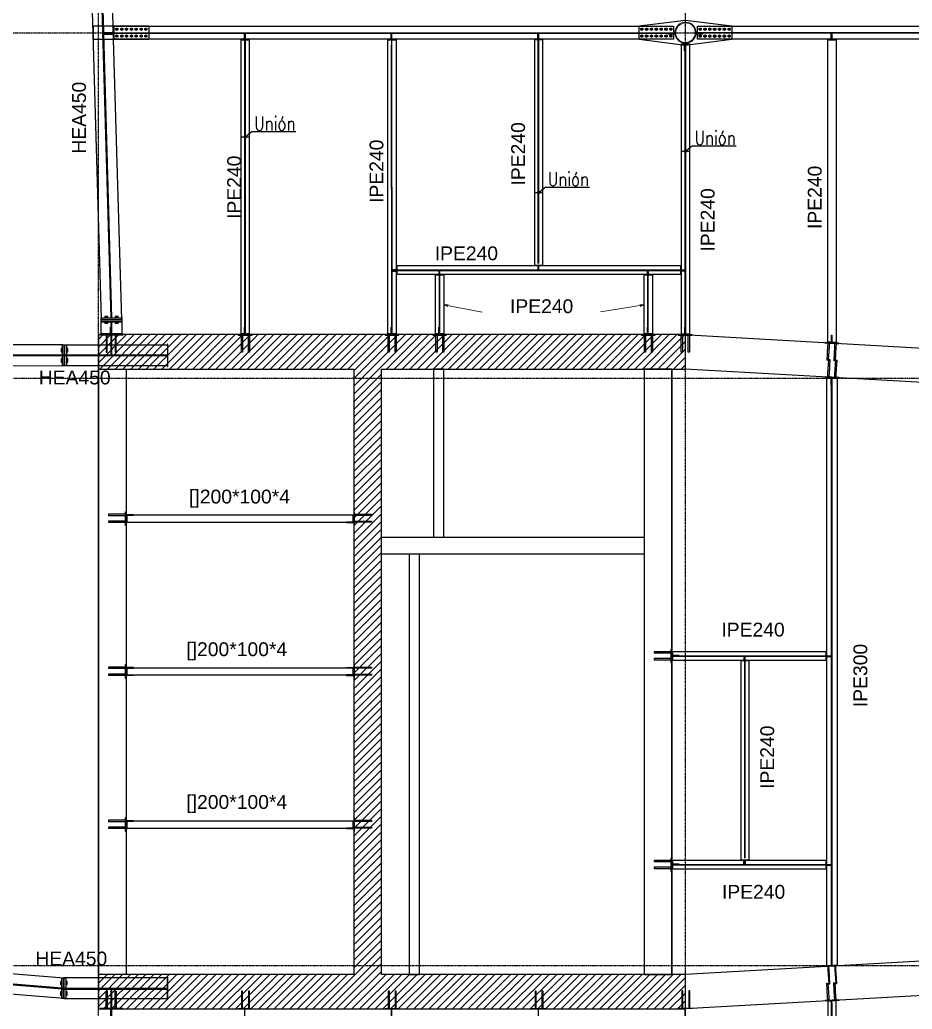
# Model space of a CAD drawing. Header units: millimetres. Extents: x -12345 to 95575, y -10691 to 31862.
# Drawn here: x 15862 to 28782, y 7867 to 22187 of the extents above; entities that cross this region are included whole.
import ezdxf
from ezdxf.enums import TextEntityAlignment as Align

# ---------------------------------------------------------------- set-up
doc = ezdxf.new("R2010")
doc.units = ezdxf.units.MM
doc.header["$LTSCALE"] = 0.9
doc.linetypes.add('DXK_LINE_DOT3', pattern=[5.9187, 2.979, -0.9799, 0.9799, -0.9799])
doc.layers.get('0').update_dxf_attribs({"color": 255})
for name, color, linetype, lineweight in [('E_TEXTO', 3, 'Continuous', 9), ('E_VIGAS-1', 254, 'Continuous', 25), ('E_VIGAS-2', 5, 'Continuous', 25), ('TUBO-REDONDO', 1, 'Continuous', 9)]:
    doc.layers.add(name, color=color, linetype=linetype, lineweight=lineweight)
for name, color, linetype in [('HCB-ACH_PANT', 253, 'Continuous'), ('HCB-EJES', 1, 'Continuous'), ('HCB-PLATINAS', 5, 'Continuous'), ('HCB_ALMA', 8, 'Continuous'), ('HCB_PANTALLAS', 6, 'Continuous'), ('HCB_PLATINA', 4, 'Continuous'), ('HCB_VIGAS', 4, 'Continuous'), ('UNIÒN', 6, 'Continuous')]:
    doc.layers.add(name, color=color, linetype=linetype)
doc.styles.add('CNI_COTAS', font='romans.shx', dxfattribs={"width": 0.8})
doc.styles.add('VERDANA', font='arial.ttf')
doc.dimstyles.new('UNIÒN', dxfattribs={"dimscale": 0, "dimtxt": 200, "dimasz": 60, "dimexe": 4, "dimexo": 4, "dimgap": 15, "dimtad": 1, "dimdec": 0, "dimzin": 4, "dimdsep": 46, "dimtxsty": 'CNI_COTAS', "dimcen": -0.09, "dimclrd": 6, "dimclrt": 3, "dimadec": 0, "dimazin": 0, "dimtfac": 1, "dimtdec": 0, "dimtmove": 2, "dimatfit": 0, "dimfxl": 0.05, "dimtolj": 1, "dimtzin": 0, "dimarcsym": 0})

msp = doc.modelspace()

# ---------------------------------------------------------------- hatches: boundary and pattern name
at = {"layer": 'HCB-ACH_PANT'}
h = msp.add_hatch(dxfattribs=at)
h.set_pattern_fill('ANSI31', color=256, scale=25)
h.set_pattern_definition([(45, (-12679.4, -55448.78), (-56.1266, 56.1266), [])])
h.paths.add_polyline_path([(17000.2, 8370.1), (17000.2, 7870.1), (25500.2, 7870.1), (25500.2, 8370.1), (21100.2, 8370.1), (21100.2, 17130.1), (25500.2, 17130.1), (25500.2, 17630.1), (17000.2, 17630.1), (17000.2, 17130.1), (20700.2, 17130.1), (20700.2, 8370.1)])

# ---------------------------------------------------------------- linework, layer by layer
at = {"color": 1, "linetype": 'Continuous'}
for centre, radius, start, end in [((17268.1, 22049.9), 11.5, 18, 198), ((17268.1, 22049.9), 11.5, 198, 18), ((17268.1, 22049.9), 10, 90, 270), ((17268.1, 22049.9), 10, 270, 90), ((17338.1, 22049.9), 11.5, 18, 198), ((17338.1, 22049.9), 11.5, 198, 18), ((17338.1, 22049.9), 10, 90, 270), ((17338.1, 22049.9), 10, 270, 90), ((17408.1, 22049.9), 11.5, 18, 198), ((17408.1, 22049.9), 11.5, 198, 18), ((17408.1, 22049.9), 10, 90, 270), ((17408.1, 22049.9), 10, 270, 90), ((17478.1, 22049.9), 11.5, 18, 198), ((17478.1, 22049.9), 11.5, 198, 18), ((17478.1, 22049.9), 10, 90, 270), ((17478.1, 22049.9), 10, 270, 90), ((17548.1, 22049.9), 11.5, 18, 198), ((17548.1, 22049.9), 11.5, 198, 18), ((17548.1, 22049.9), 10, 90, 270), ((17548.1, 22049.9), 10, 270, 90), ((17618.1, 22049.9), 11.5, 18, 198), ((17618.1, 22049.9), 11.5, 198, 18), ((17618.1, 22049.9), 10, 90, 270), ((17618.1, 22049.9), 10, 270, 90), ((17688.1, 22049.9), 11.5, 18, 198), ((17688.1, 22049.9), 11.5, 198, 18), ((17688.1, 22049.9), 10, 90, 270), ((17688.1, 22049.9), 10, 270, 90), ((24867.5, 22049.9), 11.5, 18.0268, 198.0268), ((24867.5, 22049.9), 11.5, 198.0268, 18.0268), ((24867.5, 22049.9), 10, 90.0268, 270.0268), ((24867.5, 22049.9), 10, 270.0268, 90.0268), ((24937.5, 22049.9), 11.5, 18.0268, 198.0268), ((24937.5, 22049.9), 11.5, 198.0268, 18.0268), ((24937.5, 22049.9), 10, 90.0268, 270.0268), ((24937.5, 22049.9), 10, 270.0268, 90.0268), ((25007.5, 22050), 11.5, 18.0268, 198.0268), ((25007.5, 22050), 11.5, 198.0268, 18.0268), ((25007.5, 22050), 10, 90.0268, 270.0268), ((25007.5, 22050), 10, 270.0268, 90.0268), ((25077.5, 22050), 11.5, 18.0268, 198.0268), ((25077.5, 22050), 11.5, 198.0268, 18.0268), ((25077.5, 22050), 10, 90.0268, 270.0268), ((25077.5, 22050), 10, 270.0268, 90.0268), ((25147.5, 22050), 11.5, 18.0268, 198.0268), ((25147.5, 22050), 11.5, 198.0268, 18.0268), ((25147.5, 22050), 10, 90.0268, 270.0268), ((25147.5, 22050), 10, 270.0268, 90.0268), ((25217.5, 22050.1), 11.5, 18.0268, 198.0268), ((25217.5, 22050.1), 11.5, 198.0268, 18.0268), ((25217.5, 22050.1), 10, 90.0268, 270.0268), ((25217.5, 22050.1), 10, 270.0268, 90.0268), ((25287.5, 22050.1), 11.5, 18.0268, 198.0268), ((25287.5, 22050.1), 11.5, 198.0268, 18.0268), ((25287.5, 22050.1), 10, 90.0268, 270.0268), ((25287.5, 22050.1), 10, 270.0268, 90.0268), ((25712.5, 22049.6), 11.5, 18.0268, 198.0268), ((25712.5, 22049.6), 11.5, 198.0268, 18.0268), ((25712.5, 22049.6), 10, 90.0268, 270.0268), ((25712.5, 22049.6), 10, 270.0268, 90.0268), ((25782.5, 22049.7), 11.5, 18.0268, 198.0268), ((25782.5, 22049.7), 11.5, 198.0268, 18.0268), ((25782.5, 22049.7), 10, 90.0268, 270.0268), ((25782.5, 22049.7), 10, 270.0268, 90.0268), ((25852.5, 22049.7), 11.5, 18.0268, 198.0268), ((25852.5, 22049.7), 11.5, 198.0268, 18.0268), ((25852.5, 22049.7), 10, 90.0268, 270.0268), ((25852.5, 22049.7), 10, 270.0268, 90.0268), ((25922.5, 22049.7), 11.5, 18.0268, 198.0268), ((25922.5, 22049.7), 11.5, 198.0268, 18.0268), ((25922.5, 22049.7), 10, 90.0268, 270.0268), ((25922.5, 22049.7), 10, 270.0268, 90.0268), ((25992.5, 22049.8), 11.5, 18.0268, 198.0268), ((25992.5, 22049.8), 11.5, 198.0268, 18.0268), ((25992.5, 22049.8), 10, 90.0268, 270.0268), ((25992.5, 22049.8), 10, 270.0268, 90.0268), ((26062.5, 22049.8), 11.5, 18.0268, 198.0268), ((26062.5, 22049.8), 11.5, 198.0268, 18.0268), ((26062.5, 22049.8), 10, 90.0268, 270.0268), ((26062.5, 22049.8), 10, 270.0268, 90.0268), ((26132.5, 22049.8), 11.5, 18.0268, 198.0268), ((26132.5, 22049.8), 11.5, 198.0268, 18.0268), ((26132.5, 22049.8), 10, 90.0268, 270.0268), ((26132.5, 22049.8), 10, 270.0268, 90.0268), ((17268.1, 21949.9), 11.5, 18, 198), ((17268.1, 21949.9), 11.5, 198, 18), ((17268.1, 21949.9), 10, 90, 270), ((17268.1, 21949.9), 10, 270, 90), ((17338.1, 21949.9), 11.5, 18, 198), ((17338.1, 21949.9), 11.5, 198, 18), ((17338.1, 21949.9), 10, 90, 270), ((17338.1, 21949.9), 10, 270, 90), ((17408.1, 21949.9), 11.5, 18, 198), ((17408.1, 21949.9), 11.5, 198, 18), ((17408.1, 21949.9), 10, 90, 270), ((17408.1, 21949.9), 10, 270, 90), ((17478.1, 21949.9), 11.5, 18, 198), ((17478.1, 21949.9), 11.5, 198, 18), ((17478.1, 21949.9), 10, 90, 270), ((17478.1, 21949.9), 10, 270, 90), ((17548.1, 21949.9), 11.5, 18, 198), ((17548.1, 21949.9), 11.5, 198, 18), ((17548.1, 21949.9), 10, 90, 270), ((17548.1, 21949.9), 10, 270, 90), ((17618.1, 21949.9), 11.5, 18, 198), ((17618.1, 21949.9), 11.5, 198, 18), ((17618.1, 21949.9), 10, 90, 270), ((17618.1, 21949.9), 10, 270, 90), ((17688.1, 21949.9), 11.5, 18, 198), ((17688.1, 21949.9), 11.5, 198, 18), ((17688.1, 21949.9), 10, 90, 270), ((17688.1, 21949.9), 10, 270, 90), ((24867.5, 21949.9), 11.5, 18.0268, 198.0268), ((24867.5, 21949.9), 11.5, 198.0268, 18.0268), ((24867.5, 21949.9), 10, 90.0268, 270.0268), ((24867.5, 21949.9), 10, 270.0268, 90.0268), ((24937.5, 21949.9), 11.5, 18.0268, 198.0268), ((24937.5, 21949.9), 11.5, 198.0268, 18.0268), ((24937.5, 21949.9), 10, 90.0268, 270.0268), ((24937.5, 21949.9), 10, 270.0268, 90.0268), ((25007.5, 21950), 11.5, 18.0268, 198.0268), ((25007.5, 21950), 11.5, 198.0268, 18.0268), ((25007.5, 21950), 10, 90.0268, 270.0268), ((25007.5, 21950), 10, 270.0268, 90.0268), ((25077.5, 21950), 11.5, 18.0268, 198.0268), ((25077.5, 21950), 11.5, 198.0268, 18.0268), ((25077.5, 21950), 10, 90.0268, 270.0268), ((25077.5, 21950), 10, 270.0268, 90.0268), ((25147.5, 21950), 11.5, 18.0268, 198.0268), ((25147.5, 21950), 11.5, 198.0268, 18.0268), ((25147.5, 21950), 10, 90.0268, 270.0268), ((25147.5, 21950), 10, 270.0268, 90.0268), ((25217.5, 21950.1), 11.5, 18.0268, 198.0268), ((25217.5, 21950.1), 11.5, 198.0268, 18.0268), ((25217.5, 21950.1), 10, 90.0268, 270.0268), ((25217.5, 21950.1), 10, 270.0268, 90.0268), ((25287.5, 21950.1), 11.5, 18.0268, 198.0268), ((25287.5, 21950.1), 11.5, 198.0268, 18.0268), ((25287.5, 21950.1), 10, 90.0268, 270.0268), ((25287.5, 21950.1), 10, 270.0268, 90.0268), ((25712.5, 21949.6), 11.5, 18.0268, 198.0268), ((25712.5, 21949.6), 11.5, 198.0268, 18.0268), ((25712.5, 21949.6), 10, 90.0268, 270.0268), ((25712.5, 21949.6), 10, 270.0268, 90.0268), ((25782.5, 21949.7), 11.5, 18.0268, 198.0268), ((25782.5, 21949.7), 11.5, 198.0268, 18.0268), ((25782.5, 21949.7), 10, 90.0268, 270.0268), ((25782.5, 21949.7), 10, 270.0268, 90.0268), ((25852.5, 21949.7), 11.5, 18.0268, 198.0268), ((25852.5, 21949.7), 11.5, 198.0268, 18.0268), ((25852.5, 21949.7), 10, 90.0268, 270.0268), ((25852.5, 21949.7), 10, 270.0268, 90.0268), ((25922.5, 21949.7), 11.5, 18.0268, 198.0268), ((25922.5, 21949.7), 11.5, 198.0268, 18.0268), ((25922.5, 21949.7), 10, 90.0268, 270.0268), ((25922.5, 21949.7), 10, 270.0268, 90.0268), ((25992.5, 21949.8), 11.5, 18.0268, 198.0268), ((25992.5, 21949.8), 11.5, 198.0268, 18.0268), ((25992.5, 21949.8), 10, 90.0268, 270.0268), ((25992.5, 21949.8), 10, 270.0268, 90.0268), ((26062.5, 21949.8), 11.5, 18.0268, 198.0268), ((26062.5, 21949.8), 11.5, 198.0268, 18.0268), ((26062.5, 21949.8), 10, 90.0268, 270.0268), ((26062.5, 21949.8), 10, 270.0268, 90.0268), ((26132.5, 21949.8), 11.5, 18.0268, 198.0268), ((26132.5, 21949.8), 11.5, 198.0268, 18.0268), ((26132.5, 21949.8), 10, 90.0268, 270.0268), ((26132.5, 21949.8), 10, 270.0268, 90.0268)]:
    msp.add_arc(centre, radius, start, end, dxfattribs=at)
at = {"layer": 'E_TEXTO', "color": 4}
for p, q in [((22000.2, 18061.7), (22063.2, 18064.5)), ((22000.2, 18061.7), (22059.1, 18039.1)), ((22554.1, 17955), (22000.2, 18061.7)), ((24268.4, 17959.8), (24900.2, 18061.7)), ((24900.2, 18061.7), (24837.1, 18064.5)), ((24900.2, 18061.7), (24841.2, 18039.1))]:
    msp.add_line(p, q, dxfattribs=at)
at = {"layer": 'E_VIGAS-1', "color": 30, "true_color": 0xf26722}
for p, q in [((17000.2, 17130.1), (17000.2, 7870.1)), ((24900.2, 17130.1), (24900.2, 8370.2)), ((25300.2, 17130.1), (25300.2, 8370.2)), ((17000, 8500), (17000, 17000))]:
    msp.add_line(p, q, dxfattribs=at)
msp.add_lwpolyline([(17400, 10485.1), (17400, 8370.1), (17000, 8370.1), (17000, 17130.1), (17400, 17130.1), (17400, 10485.1)], dxfattribs=at)
for points in [[(21850.2, 17130.1), (21850.2, 14700.1), (22000.2, 14700.1), (22000.2, 17130.1)], [(25300.2, 8370.1), (25300.1, 17130.1), (24900.1, 17130.1), (24900.2, 8370.1)], [(21100.2, 14700.1), (24900.2, 14700.2), (24900.2, 14450.2), (21100.2, 14450.1)], [(21650.2, 8370.1), (21650.1, 14450.1), (21500.1, 14450.1), (21500.2, 8370.1)]]:
    msp.add_lwpolyline(points, close=True, dxfattribs=at)
at = {"layer": 'E_VIGAS-2', "color": 30, "true_color": 0xf26722}
for p, q in [((25469.2, 17632.3), (38806.6, 16875.2)), ((38700.2, 16380.4), (25492.9, 17130.1)), ((38789.3, 8625.2), (25500.2, 7872.1)), ((17400, 8370.1), (17000.2, 8370.1))]:
    msp.add_line(p, q, dxfattribs=at)
msp.add_lwpolyline([(25500.2, 7872.1), (25500.2, 8372.1), (38700.2, 9120.9)], dxfattribs=at)
at = {"layer": 'HCB-EJES', "linetype": 'DXK_LINE_DOT3'}
for p, q in [((17000, -3906.8), (17000, 29407)), ((25500, -3906.8), (25500, 29407)), ((-6888.4, 22000), (90118.8, 22000)), ((-10844.5, 17000), (94075, 17000)), ((-10844.5, 8500), (94075, 8500))]:
    msp.add_line(p, q, dxfattribs=at)
at = {"layer": 'HCB-PLATINAS', "color": 4}
for points in [[(17354.3, 17624.2), (17023.8, 17624.2), (17023.5, 17630.2), (17354, 17630.2)], [(17354.3, 7876), (17023.8, 7876), (17023.5, 7870), (17354, 7870)]]:
    msp.add_lwpolyline(points, close=True, dxfattribs=at)
at = {"layer": 'HCB-PLATINAS', "color": 5}
for points in [[(17124.7, 17622.7), (17121, 17624.2), (17117.4, 17622.7), (17115.4, 17621.9), (17113, 17616.2), (17113, 17578.7), (17112.9, 17374.2), (17128.9, 17374.2), (17129, 17578.7), (17129, 17616.2), (17126.7, 17621.9)], [(17254.7, 17622.7), (17251, 17624.2), (17247.4, 17622.7), (17245.4, 17621.9), (17243, 17616.2), (17243, 17578.7), (17242.9, 17374.2), (17258.9, 17374.2), (17259, 17578.7), (17259, 17616.2), (17256.7, 17621.8)], [(17124.7, 7877.5), (17121, 7876), (17117.4, 7877.5), (17115.4, 7878.4), (17113, 7884), (17113, 7921.5), (17112.9, 8126), (17128.9, 8126), (17129, 7921.5), (17129, 7884), (17126.7, 7878.4)], [(17254.7, 7877.6), (17251, 7876.1), (17247.4, 7877.6), (17245.4, 7878.4), (17243, 7884.1), (17243, 7921.6), (17242.9, 8126.1), (17258.9, 8126.1), (17259, 7921.6), (17259, 7884.1), (17256.7, 7878.4)]]:
    msp.add_lwpolyline(points, close=True, dxfattribs=at)
at = {"layer": 'HCB_ALMA'}
for p, q in [((16994.3, 24325.2), (17179.3, 17872.8)), ((17005.7, 24325.5), (17190.8, 17873.1)), ((17228, 22000), (25331.3, 21999.9)), ((17228, 21990.6), (25331.3, 21990.6)), ((25661.5, 22004.7), (33831.3, 22004.6)), ((25661.5, 21995.3), (33831.3, 21995.3)), ((19121.3, 17640.1), (19122, 21894.9)), ((19127.5, 17640.1), (19128.1, 21894.9)), ((21246.8, 17640.1), (21243.3, 21820.3)), ((21253, 17640.1), (21249.5, 21890.3)), ((23368.3, 21900.3), (23368.3, 21900.6)), ((23368.3, 18658), (23368.3, 21894.9)), ((23374.5, 18658), (23374.5, 21890.3)), ((25496.9, 17638.6), (25496.9, 21837.4)), ((25503.1, 17638.6), (25503.1, 21837.4)), ((21316.4, 18566.3), (25430, 18566.3)), ((21316.4, 18560.1), (25430, 18560.1)), ((21937.1, 17642.9), (21937.1, 18493.2)), ((21943.3, 17642.9), (21943.3, 18493.2)), ((24953.5, 17642.9), (24953.5, 18493.2)), ((24959.7, 17642.9), (24959.7, 18493.2)), ((17183, 17336.9), (17183, 17815.9)), ((17194.5, 17336.9), (17194.5, 17815.9)), ((8661.4, 17336.9), (18000.2, 17336.9)), ((8661.4, 17325.4), (18000.2, 17325.4)), ((27615.4, 8519.2), (27615.4, 17000)), ((27622.5, 8519.2), (27622.5, 17000)), ((25309.4, 12981.5), (27531.2, 12981.5)), ((25309.4, 12975.3), (27531.2, 12975.3)), ((26357.1, 10053.3), (26357.1, 12908.4)), ((26363.3, 10053.3), (26363.3, 12908.4)), ((25309.4, 9961.6), (27531.2, 9961.6)), ((25309.4, 9955.4), (27531.2, 9955.4)), ((16471.7, 8157.7), (8657.2, 8803.6)), ((16471.7, 8169.3), (8658.2, 8815)), ((16471.7, 8169.3), (18000.2, 8169.3)), ((16471.7, 8157.7), (18000.2, 8157.7)), ((17183, 7683.9), (17183, 8157.7)), ((17194.5, 7683.9), (17194.5, 8157.7)), ((27618.9, 1708.4), (27615.4, 7958.3)), ((27626, 1708.4), (27622.5, 7958.3))]:
    msp.add_line(p, q, dxfattribs=at)
at = {"layer": 'HCB_PANTALLAS'}
msp.add_lwpolyline([(17000.1, 8370.2), (17000.1, 7870.2), (25500.1, 7870.2), (25500.1, 8370.2), (21100.1, 8370.2), (21100.1, 17130.2), (25500.1, 17130.2), (25500.1, 17630.2), (17000.1, 17630.2), (17000.1, 17130.2), (20700.1, 17130.2), (20700.1, 8370.2)], close=True, dxfattribs=at)
at = {"layer": 'HCB_PLATINA', "color": 8}
for p, q in [((19121.9, 21894.9), (19128.1, 21894.9)), ((17183, 17815.9), (17194.5, 17815.9)), ((27547.5, 8498.3), (27697.5, 8506.8))]:
    msp.add_line(p, q, dxfattribs=at)
at = {"layer": 'HCB_VIGAS'}
for p, q in [((17728.2, 22094.9), (17228, 22094.9)), ((25653.6, 21985.3), (25652.4, 21985.3)), ((17728, 21904.9), (17228, 21904.9)), ((27631.6, 21904.9), (27625.6, 21904.9)), ((27631.6, 21894.9), (27625.6, 21894.9)), ((17037.5, 17872.9), (17332.7, 17872.9)), ((17038.4, 17844.4), (17038.4, 17872.9)), ((17046.6, 17815.9), (17331.6, 17815.9)), ((17115.1, 17872.9), (17115.1, 17892.7)), ((17115.1, 17796.1), (17115.1, 17815.9)), ((17265.1, 17872.9), (17265.1, 17892.7)), ((17265.1, 17796.1), (17265.1, 17815.9)), ((17338.2, 17853.9), (17338.1, 17853.9)), ((16481.2, 17480.1), (16500.2, 17480.1)), ((16481.2, 17473.5), (16481.2, 17188.5)), ((16500.2, 17480.1), (16519.2, 17480.1)), ((16538.2, 17472.7), (16538.2, 17187.4)), ((16461.4, 17405.1), (16481.2, 17405.1)), ((16538.2, 17405.1), (16558, 17405.1)), ((16461.4, 17255.1), (16481.2, 17255.1)), ((16538.2, 17255.1), (16558, 17255.1)), ((16500.2, 17180.1), (16481.2, 17180.1)), ((16519.2, 17180.1), (16500.2, 17180.1)), ((17481, 17130.1), (17500, 17130.1)), ((25493.2, 17130.1), (25486.1, 17130.5)), ((26363.3, 12918.4), (26369.3, 12918.4)), ((27547.5, 12969.3), (27547.5, 12975.3)), ((26351.1, 10018.5), (26357.1, 10018.5)), ((27547.5, 9949.4), (27547.5, 9955.4)), ((16471.7, 8313.2), (16471.7, 8028.2)), ((16528.7, 8312.4), (16528.7, 8027.1)), ((17000.2, 8370.1), (17000.2, 7870.1)), ((16451.9, 8244.7), (16471.7, 8244.7)), ((16528.7, 8244.7), (16548.5, 8244.7)), ((16451.9, 8094.7), (16471.7, 8094.7)), ((16528.7, 8094.7), (16548.5, 8094.7)), ((17000.2, 7870.1), (17400.2, 7870.1))]:
    msp.add_line(p, q, dxfattribs=at)
for points in [[(17338.7, 17834.9), (17338.7, 17815.9), (17338.7, 17815.9), (17338.7, 17640.2), (17038.7, 17640.2), (17038.7, 17815.9), (17038.7, 17844.4), (17338.7, 17844.4), (17221, 21899.9), (17215.2, 22099.9), (17166.7, 23772.5), (17159.5, 24020.6), (17150.7, 24325.3), (17150.6, 24325.3), (16850.6, 24325.3), (17150.6, 24325.3), (17150.6, 24344.3), (16850.6, 24344.3), (16850.6, 24325.3), (16850.6, 24325.3), (16860.2, 23991.9), (16865.8, 23801.6), (17038, 17853.9), (17038.1, 17853.9)], [(25653.6, 21985.3), (25752.4, 21985), (25752.5, 21995), (25654.5, 21995.3), (25652.5, 21995.3), (25652.4, 21985.3)], [(17038.7, 17815.9), (17038.7, 17834.9), (17038.1, 17853.9)], [(17338.7, 17844.4), (17338.7, 17815.9), (17038.7, 17815.9)], [(17040.1, 17872.9), (17338.7, 17872.9), (17338.7, 17844.4), (17040.1, 17844.4)], [(17137.6, 17872.9), (17137.6, 17892.7), (17092.6, 17892.7), (17092.6, 17872.9)], [(17092.6, 17815.9), (17092.6, 17796.1), (17137.6, 17796.1), (17137.6, 17815.9)], [(17287.6, 17872.9), (17287.6, 17892.7), (17242.6, 17892.7), (17242.6, 17872.9)], [(17242.6, 17815.9), (17242.6, 17796.1), (17287.6, 17796.1), (17287.6, 17815.9)], [(16481.2, 17480.1), (8987.8, 17481.1), (8672.5, 17481.1), (8672.5, 17181.1), (8988.6, 17181.1), (16481.2, 17180.1)], [(16519.2, 17480.1), (18000.2, 17480.1), (18000.2, 17180.1), (18000.2, 17180.1), (16519.2, 17180.1)], [(16481.2, 17427.6), (16461.4, 17427.6), (16461.4, 17382.6), (16481.2, 17382.6)], [(16538.2, 17382.6), (16558, 17382.6), (16558, 17427.6), (16538.2, 17427.6)], [(16481.2, 17277.6), (16461.4, 17277.6), (16461.4, 17232.6), (16481.2, 17232.6)], [(16538.2, 17232.6), (16558, 17232.6), (16558, 17277.6), (16538.2, 17277.6)], [(27547.5, 8498.3), (27547.5, 17003.5), (27697.5, 16995), (27697.5, 8506.8)], [(16501.6, 8019.6), (18000.2, 8019.6), (18000.2, 8320.6), (16500.2, 8320.7), (16500.2, 8019.7), (16500.2, 8319.7), (16528.7, 8319.7), (16528.7, 8019.7), (16500.2, 8019.7), (8967, 8633.9), (8649.1, 8659.8), (8673.4, 8958.8), (8985.2, 8933.4), (16500.2, 8320.7)], [(17357.7, 8370.1), (17357.7, 8370.2), (17338.7, 8370.2), (17338.7, 8370.1)], [(16471.7, 8267.2), (16451.9, 8267.2), (16451.9, 8222.2), (16471.7, 8222.2)], [(16528.7, 8222.2), (16548.5, 8222.2), (16548.5, 8267.2), (16528.7, 8267.2)], [(16471.7, 8117.2), (16451.9, 8117.2), (16451.9, 8072.2), (16471.7, 8072.2)], [(16528.7, 8072.2), (16548.5, 8072.2), (16548.5, 8117.2), (16528.7, 8117.2)], [(27562.5, 7979), (27562.5, 1708.4), (27682.5, 1708.4), (27682.5, 7985.8), (27562.5, 7979)]]:
    msp.add_lwpolyline(points, dxfattribs=at)
at = {"layer": 'HCB_VIGAS', "color": 8}
for points in [[(16928, 21899.9), (16928.2, 22099.9), (17728.2, 22099.9), (17728, 21899.9)], [(16928, 21899.9), (16928.2, 22099.9), (17728.2, 22099.9), (17728, 21899.9)], [(24827.5, 22099.9), (25500, 22182), (26172.5, 22099.9), (26172.5, 21899.9), (25495.2, 21816.6), (24827.5, 21899.9)], [(24827.5, 22099.9), (25500, 22182), (26172.5, 22099.9), (26172.5, 21899.9), (25495.2, 21816.6), (24827.5, 21899.9)]]:
    msp.add_lwpolyline(points, close=True, dxfattribs=at)
at = {"layer": 'HCB_VIGAS'}
for points in [[(25327.5, 21904.9), (24827.5, 21904.9), (17228, 21904.9), (17228, 22094.9), (24827.5, 22094.9), (25327.5, 22094.9)], [(17268.1, 22067.2), (17283.1, 22058.6), (17283.1, 22041.2), (17268.1, 22032.6), (17253.1, 22041.2), (17253.1, 22058.6)], [(17338.1, 22067.2), (17353.1, 22058.6), (17353.1, 22041.2), (17338.1, 22032.6), (17323.1, 22041.2), (17323.1, 22058.6)], [(17408.1, 22067.2), (17423.1, 22058.6), (17423.1, 22041.2), (17408.1, 22032.6), (17393.1, 22041.2), (17393.1, 22058.6)], [(17478.1, 22067.2), (17493.1, 22058.6), (17493.1, 22041.2), (17478.1, 22032.6), (17463.1, 22041.2), (17463.1, 22058.6)], [(17548.1, 22067.2), (17563.1, 22058.6), (17563.1, 22041.2), (17548.1, 22032.6), (17533.1, 22041.2), (17533.1, 22058.6)], [(17618.1, 22067.2), (17633.1, 22058.6), (17633.1, 22041.2), (17618.1, 22032.6), (17603.1, 22041.2), (17603.1, 22058.6)], [(17688.1, 22067.2), (17703.1, 22058.6), (17703.1, 22041.2), (17688.1, 22032.6), (17673.1, 22041.2), (17673.1, 22058.6)], [(24867.5, 22067.2), (24882.5, 22058.6), (24882.5, 22041.2), (24867.5, 22032.6), (24852.5, 22041.2), (24852.5, 22058.6)], [(24937.5, 22067.3), (24952.5, 22058.6), (24952.5, 22041.3), (24937.5, 22032.6), (24922.5, 22041.3), (24922.5, 22058.6)], [(25007.5, 22067.3), (25022.5, 22058.6), (25022.5, 22041.3), (25007.5, 22032.6), (24992.5, 22041.3), (24992.5, 22058.6)], [(25077.5, 22067.3), (25092.5, 22058.7), (25092.5, 22041.3), (25077.5, 22032.7), (25062.5, 22041.3), (25062.5, 22058.7)], [(25147.5, 22067.4), (25162.5, 22058.7), (25162.5, 22041.4), (25147.5, 22032.7), (25132.5, 22041.4), (25132.5, 22058.7)], [(25217.5, 22067.4), (25232.5, 22058.7), (25232.5, 22041.4), (25217.5, 22032.7), (25202.5, 22041.4), (25202.5, 22058.7)], [(25287.5, 22067.4), (25302.5, 22058.8), (25302.5, 22041.4), (25287.5, 22032.8), (25272.5, 22041.4), (25272.5, 22058.8)], [(33327.5, 22094.9), (33837.5, 22094.9), (33837.5, 21904.9), (33327.5, 21904.9), (26172.5, 21904.9), (25672.5, 21904.9), (25672.5, 22094.9), (26172.5, 22094.9)], [(25712.5, 22067), (25727.5, 22058.3), (25727.5, 22041), (25712.5, 22032.3), (25697.5, 22041), (25697.5, 22058.3)], [(25782.5, 22067), (25797.5, 22058.3), (25797.5, 22041), (25782.5, 22032.4), (25767.5, 22041), (25767.5, 22058.3)], [(25852.5, 22067), (25867.5, 22058.4), (25867.5, 22041.1), (25852.5, 22032.4), (25837.5, 22041), (25837.5, 22058.4)], [(25922.5, 22067.1), (25937.5, 22058.4), (25937.5, 22041.1), (25922.5, 22032.4), (25907.5, 22041.1), (25907.5, 22058.4)], [(25992.5, 22067.1), (26007.5, 22058.4), (26007.5, 22041.1), (25992.5, 22032.5), (25977.5, 22041.1), (25977.5, 22058.4)], [(26062.5, 22067.1), (26077.5, 22058.5), (26077.5, 22041.2), (26062.5, 22032.5), (26047.5, 22041.1), (26047.5, 22058.5)], [(26132.5, 22067.2), (26147.5, 22058.5), (26147.5, 22041.2), (26132.5, 22032.5), (26117.5, 22041.2), (26117.5, 22058.5)], [(17074, 21989.8), (17074, 21980.4), (17217.7, 21980.4), (17217.7, 21989.8)], [(17084, 21999.8), (17084, 21989.8), (17227.7, 21989.9), (17228, 21999.9)], [(17268.1, 21967.2), (17283.1, 21958.6), (17283.1, 21941.2), (17268.1, 21932.6), (17253.1, 21941.2), (17253.1, 21958.6)], [(17338.1, 21967.2), (17353.1, 21958.6), (17353.1, 21941.2), (17338.1, 21932.6), (17323.1, 21941.2), (17323.1, 21958.6)], [(17408.1, 21967.2), (17423.1, 21958.6), (17423.1, 21941.2), (17408.1, 21932.6), (17393.1, 21941.2), (17393.1, 21958.6)], [(17478.1, 21967.2), (17493.1, 21958.6), (17493.1, 21941.2), (17478.1, 21932.6), (17463.1, 21941.2), (17463.1, 21958.6)], [(17548.1, 21967.2), (17563.1, 21958.6), (17563.1, 21941.2), (17548.1, 21932.6), (17533.1, 21941.2), (17533.1, 21958.6)], [(17618.1, 21967.2), (17633.1, 21958.6), (17633.1, 21941.2), (17618.1, 21932.6), (17603.1, 21941.2), (17603.1, 21958.6)], [(17688.1, 21967.2), (17703.1, 21958.6), (17703.1, 21941.2), (17688.1, 21932.6), (17673.1, 21941.2), (17673.1, 21958.6)], [(19111, 21904.9), (19121, 21904.9), (19121, 21990.6), (19111, 21990.6)], [(19121, 21894.9), (19128.1, 21894.9), (19128.1, 21985.2), (19121, 21985.2)], [(21233.3, 21904.9), (21243.3, 21904.9), (21243.3, 21990.6), (21233.3, 21990.6)], [(21243.3, 21894.9), (21250.4, 21894.9), (21250.4, 21985.2), (21243.3, 21985.2)], [(23358.5, 21904.9), (23368.5, 21904.9), (23368.5, 21990.6), (23358.5, 21990.6)], [(23368.5, 21894.9), (23375.6, 21894.9), (23375.6, 21985.2), (23368.5, 21985.2)], [(24867.5, 21967.2), (24882.5, 21958.6), (24882.6, 21941.2), (24867.6, 21932.6), (24852.6, 21941.2), (24852.5, 21958.6)], [(24937.5, 21967.3), (24952.5, 21958.6), (24952.6, 21941.3), (24937.6, 21932.6), (24922.6, 21941.3), (24922.5, 21958.6)], [(25007.5, 21967.3), (25022.5, 21958.6), (25022.6, 21941.3), (25007.6, 21932.6), (24992.6, 21941.3), (24992.5, 21958.6)], [(25077.5, 21967.3), (25092.5, 21958.7), (25092.6, 21941.3), (25077.6, 21932.7), (25062.6, 21941.3), (25062.5, 21958.7)], [(25147.5, 21967.4), (25162.5, 21958.7), (25162.6, 21941.4), (25147.6, 21932.7), (25132.6, 21941.4), (25132.5, 21958.7)], [(25217.5, 21967.4), (25232.5, 21958.7), (25232.6, 21941.4), (25217.6, 21932.7), (25202.6, 21941.4), (25202.5, 21958.7)], [(25247.5, 21990.6), (25345.5, 21990.6), (25347.5, 21990.6), (25347.5, 21980.6), (25346.4, 21980.6), (25247.5, 21980.6)], [(25287.5, 21967.4), (25302.5, 21958.8), (25302.6, 21941.4), (25287.6, 21932.8), (25272.6, 21941.4), (25272.5, 21958.8)], [(25712.5, 21967), (25727.5, 21958.3), (25727.5, 21941), (25712.5, 21932.3), (25697.5, 21941), (25697.5, 21958.3)], [(25782.5, 21967), (25797.5, 21958.3), (25797.5, 21941), (25782.5, 21932.4), (25767.5, 21941), (25767.5, 21958.3)], [(25852.5, 21967), (25867.5, 21958.4), (25867.5, 21941.1), (25852.5, 21932.4), (25837.5, 21941), (25837.5, 21958.4)], [(25922.5, 21967.1), (25937.5, 21958.4), (25937.5, 21941.1), (25922.5, 21932.4), (25907.5, 21941.1), (25907.5, 21958.4)], [(25992.5, 21967.1), (26007.5, 21958.4), (26007.5, 21941.1), (25992.5, 21932.5), (25977.5, 21941.1), (25977.5, 21958.4)], [(26062.5, 21967.1), (26077.5, 21958.5), (26077.5, 21941.2), (26062.5, 21932.5), (26047.5, 21941.1), (26047.5, 21958.5)], [(26132.5, 21967.2), (26147.5, 21958.5), (26147.5, 21941.2), (26132.5, 21932.5), (26117.5, 21941.2), (26117.5, 21958.5)], [(27606, 21904.9), (27616, 21904.9), (27616, 21995.2), (27606, 21995.2)], [(27616, 21894.9), (27623.1, 21894.9), (27623.1, 21985.2), (27616, 21985.2)], [(19065, 17640.1), (19065, 21894.9), (19185, 21894.9), (19185, 17640.1)], [(21189.9, 17640.1), (21189.9, 21894.9), (21309.9, 21894.9), (21309.9, 17640.1)], [(23435, 18633.2), (23435, 21894.9), (23315, 21894.9), (23315, 18633.2)], [(25440, 17640.1), (25440, 21823.5), (25440, 21837.4), (25560, 21837.4), (25560, 21824.6), (25560, 17637.1)], [(25486.9, 21734.9), (25486.9, 21843.7), (25486.9, 21844.9), (25496.9, 21844.9), (25496.9, 21842.7), (25496.9, 21734.9)], [(27562.5, 17523.5), (27562.5, 21894.9), (27682.5, 21894.9), (27682.5, 17516.6)], [(21319.9, 18503.2), (25430, 18503.2), (25430, 18623.2), (21319.9, 18623.2)], [(23361.4, 18566.3), (23371.4, 18566.3), (23371.4, 18623.2), (23361.4, 18623.2)], [(23371.4, 18576.3), (23378.5, 18576.3), (23378.5, 18633.2), (23371.4, 18633.2)], [(21309.9, 18549.6), (21309.9, 18559.6), (21252.3, 18559.6), (21252.3, 18549.6)], [(21319.9, 18559.6), (21319.9, 18566.7), (21259.5, 18566.7), (21259.5, 18559.6)], [(21880.2, 17640.1), (21880.2, 18493.2), (22000.2, 18493.2), (22000.2, 17640.1)], [(21926.6, 18503.2), (21936.6, 18503.2), (21936.6, 18560.1), (21926.6, 18560.1)], [(21936.6, 18493.2), (21943.7, 18493.2), (21943.7, 18550.1), (21936.6, 18550.1)], [(24900.2, 17640.1), (24900.2, 18493.2), (25020.2, 18493.2), (25020.2, 17640.1)], [(24946.6, 18503.2), (24956.6, 18503.2), (24956.6, 18560.1), (24946.6, 18560.1)], [(24956.6, 18493.2), (24963.7, 18493.2), (24963.7, 18550.1), (24956.6, 18550.1)], [(25430, 18559.6), (25430, 18566.7), (25490.3, 18566.7), (25490.3, 18559.6)], [(25440, 18549.6), (25440, 18559.6), (25496.9, 18559.6), (25496.9, 18549.6)], [(17183, 17630), (17173, 17630.2), (17173, 17740), (17183, 17740)], [(19025, 17624.1), (19225, 17624.1), (19225, 17630.1), (19025, 17630.1)], [(19121.3, 17630.1), (19115.3, 17630.1), (19115.3, 17640.1), (19115.3, 17740.1), (19121.3, 17740.1), (19121.3, 17640.1)], [(21149.9, 17624.1), (21349.9, 17624.1), (21349.9, 17630.1), (21149.9, 17630.1)], [(21246.8, 17630.1), (21240.8, 17630.1), (21240.8, 17640.1), (21240.8, 17740.1), (21246.8, 17740.1), (21246.8, 17640.1)], [(21246.8, 17630.1), (21240.8, 17630.1), (21240.8, 17640.1), (21240.8, 17740.1), (21246.8, 17740.1), (21246.8, 17640.1)], [(21840.2, 17624.1), (22040.2, 17624.1), (22040.2, 17630.1), (21840.2, 17630.1)], [(21936.5, 17630.1), (21930.5, 17630.1), (21930.5, 17640.1), (21930.5, 17740.1), (21936.5, 17740.1), (21936.5, 17640.1)], [(24860.2, 17624.1), (25060.2, 17624.1), (25060.2, 17630.1), (24860.2, 17630.1)], [(24956.5, 17630.1), (24950.5, 17630.1), (24950.5, 17640.1), (24950.5, 17740.1), (24956.5, 17740.1), (24956.5, 17640.1)], [(25393.9, 17624.1), (25593.9, 17624.1), (25594, 17625.2), (25507.1, 17630.1), (25393.9, 17630.1)], [(25496.9, 17630.1), (25490.9, 17630.1), (25490.9, 17640.1), (25490.9, 17740.1), (25496.9, 17740.1), (25496.9, 17640.1)], [(27618.9, 17510.2), (27612.9, 17510.2), (27612.9, 17520.2), (27612.9, 17620.2), (27618.9, 17620.2), (27618.9, 17520.2)], [(16481.2, 17481.4), (16509.7, 17481.4), (16509.7, 17181.4), (16481.2, 17181.4)], [(16509.7, 17480.1), (16538.2, 17480.1), (16538.2, 17180.1), (16509.7, 17180.1)], [(18000.2, 17489.7), (18000.2, 17170.4), (18006.2, 17170.4), (18006.2, 17489.7)], [(27518.7, 17509.9), (27718.3, 17498.6), (27718.7, 17504.6), (27519, 17515.9)], [(27722.1, 17009.5), (27522.4, 17021), (27522.1, 17015), (27721.7, 17003.5)], [(27610.4, 17009.9), (27616.4, 17009.6), (27616.5, 16999.8), (27616.5, 16899.8), (27610.5, 16899.8), (27610.5, 16999.8)], [(17394, 14867.5), (17394, 15067.5), (17400, 15067.5), (17400, 14867.5)], [(20706.2, 14867.5), (20706.2, 15067.5), (20700.2, 15067.5), (20700.2, 14867.5)], [(17400, 15023.5), (17400, 15017.5), (17410, 15017.5), (17510, 15017.5), (17510, 15023.5), (17410, 15023.5)], [(17400, 14911.5), (17400, 14917.5), (17410, 14917.5), (17510, 14917.5), (17510, 14911.5), (17410, 14911.5)], [(20700.2, 15023.5), (20700.2, 15017.5), (20690.2, 15017.5), (20590.2, 15017.5), (20590.2, 15023.5), (20690.2, 15023.5)], [(20700.2, 14911.5), (20700.2, 14917.5), (20690.2, 14917.5), (20590.2, 14917.5), (20590.2, 14911.5), (20690.2, 14911.5)], [(25294.2, 12878.4), (25294.2, 13078.4), (25300.2, 13078.4), (25300.2, 12878.4)], [(25310.2, 12918.4), (27537.5, 12918.4), (27537.5, 13038.4), (25310.2, 13038.4)], [(25300.2, 12987.5), (25300.2, 12981.5), (25310.2, 12981.5), (25410.2, 12981.5), (25410.2, 12987.5), (25310.2, 12987.5)], [(26300.2, 12908.4), (26300.2, 10028.5), (26420.2, 10028.5), (26420.2, 12908.4)], [(26346.6, 12918.4), (26356.6, 12918.4), (26356.6, 12975.3), (26346.6, 12975.3)], [(26356.6, 12908.4), (26363.7, 12908.4), (26363.7, 12965.3), (26356.6, 12965.3)], [(27537.5, 12974.8), (27537.5, 12981.9), (27605.4, 12981.9), (27605.4, 12974.8)], [(27547.5, 12964.8), (27547.5, 12974.8), (27615.4, 12974.8), (27615.4, 12964.8)], [(17394, 12654.1), (17394, 12854.1), (17400, 12854.1), (17400, 12654.1)], [(17400, 12810.1), (17400, 12804.1), (17410, 12804.1), (17510, 12804.1), (17510, 12810.1), (17410, 12810.1)], [(20700.2, 12810.1), (20700.2, 12804.1), (20690.2, 12804.1), (20590.2, 12804.1), (20590.2, 12810.1), (20690.2, 12810.1)], [(20706.2, 12654.1), (20706.2, 12854.1), (20700.2, 12854.1), (20700.2, 12654.1)], [(17400, 12698.1), (17400, 12704.1), (17410, 12704.1), (17510, 12704.1), (17510, 12698.1), (17410, 12698.1)], [(20700.2, 12698.1), (20700.2, 12704.1), (20690.2, 12704.1), (20590.2, 12704.1), (20590.2, 12698.1), (20690.2, 12698.1)], [(17394, 10439.1), (17394, 10639.1), (17400, 10639.1), (17400, 10439.1)], [(20706.2, 10439.1), (20706.2, 10639.1), (20700.2, 10639.1), (20700.2, 10439.1)], [(17400, 10595.1), (17400, 10589.1), (17410, 10589.1), (17510, 10589.1), (17510, 10595.1), (17410, 10595.1)], [(17400, 10483.1), (17400, 10489.1), (17410, 10489.1), (17510, 10489.1), (17510, 10483.1), (17410, 10483.1)], [(20700.2, 10595.1), (20700.2, 10589.1), (20690.2, 10589.1), (20590.2, 10589.1), (20590.2, 10595.1), (20690.2, 10595.1)], [(20700.2, 10483.1), (20700.2, 10489.1), (20690.2, 10489.1), (20590.2, 10489.1), (20590.2, 10483.1), (20690.2, 10483.1)], [(25294.2, 9858.5), (25294.2, 10058.5), (25300.2, 10058.5), (25300.2, 9858.5)], [(26356.6, 10028.5), (26363.7, 10028.5), (26363.7, 9971.6), (26356.6, 9971.6)], [(25300.2, 9967.6), (25300.2, 9961.6), (25310.2, 9961.6), (25410.2, 9961.6), (25410.2, 9967.6), (25310.2, 9967.6)], [(25310.2, 9898.5), (27537.5, 9898.5), (27537.5, 10018.5), (25310.2, 10018.5)], [(26346.6, 10018.5), (26356.6, 10018.5), (26356.6, 9961.6), (26346.6, 9961.6)], [(27537.5, 9954.9), (27537.5, 9962), (27605.4, 9962), (27605.4, 9954.9)], [(27547.5, 9944.9), (27547.5, 9954.9), (27615.4, 9954.9), (27615.4, 9944.9)], [(27610.5, 8492), (27616.4, 8492.3), (27616.5, 8502.2), (27616.5, 8602.2), (27610.5, 8602.2), (27610.5, 8502.2)], [(27722.1, 8492.2), (27522.4, 8480.8), (27522.1, 8486.7), (27721.8, 8498.2)], [(16471.7, 8321), (16500.2, 8321), (16500.2, 8021), (16471.7, 8021)], [(18000.2, 8328.9), (18000.2, 8009.6), (18006.2, 8009.6), (18006.2, 8328.9)], [(19025, 7876.1), (19225, 7876.1), (19225, 7870.1), (19025, 7870.1)], [(21150, 7876.1), (21350, 7876.1), (21350, 7870.1), (21150, 7870.1)], [(23275, 7876.1), (23475, 7876.1), (23475, 7870.1), (23275, 7870.1)], [(25401.5, 7881.5), (25601.5, 7881.5), (25601.5, 7877.9), (25560.2, 7875.5), (25401.5, 7875.5)], [(27722, 8004.3), (27522.3, 7992.4), (27522.7, 7986.4), (27722.3, 7998.3)], [(27610.5, 7881.9), (27616.4, 7882.2), (27616.5, 7892.1), (27616.5, 7992.1), (27610.5, 7992.1), (27610.5, 7892.1)], [(17183, 7870.3), (17173, 7870), (17173, 7760.3), (17183, 7760.3)], [(19122, 7870.1), (19116, 7870.1), (19116, 7860.1), (19116, 7760.1), (19122, 7760.1), (19122, 7860.1)], [(21247, 7870.1), (21241, 7870.1), (21241, 7860.1), (21241, 7760.1), (21247, 7760.1), (21247, 7860.1)], [(23372, 7870.1), (23366, 7870.1), (23366, 7860.1), (23366, 7760.1), (23372, 7760.1), (23372, 7860.1)], [(25498.5, 7875.5), (25492.5, 7875.5), (25492.5, 7865.5), (25492.5, 7765.5), (25498.5, 7765.5), (25498.5, 7865.5)]]:
    msp.add_lwpolyline(points, close=True, dxfattribs=at)
at = {"layer": 'HCB_VIGAS', "color": 5}
for points in [[(19075.5, 17622.6), (19079.1, 17624.1), (19082.7, 17622.6), (19084.8, 17621.8), (19087.1, 17616.1), (19087.1, 17578.6), (19087.1, 17374.1), (19071.1, 17374.1), (19071.1, 17578.6), (19071.1, 17616.1), (19073.4, 17621.8)], [(19175.5, 17622.6), (19179.1, 17624.1), (19182.7, 17622.6), (19184.8, 17621.8), (19187.1, 17616.1), (19187.1, 17578.6), (19187.1, 17374.1), (19171.1, 17374.1), (19171.1, 17578.6), (19171.1, 17616.1), (19173.4, 17621.8)], [(21200.4, 17622.6), (21204, 17624.1), (21207.6, 17622.6), (21209.6, 17621.8), (21212, 17616.1), (21212, 17578.6), (21212, 17374.1), (21196, 17374.1), (21196, 17578.6), (21196, 17616.1), (21198.3, 17621.8)], [(21300.4, 17622.6), (21304, 17624.1), (21307.6, 17622.6), (21309.6, 17621.8), (21312, 17616.1), (21312, 17578.6), (21312, 17374.1), (21296, 17374.1), (21296, 17578.6), (21296, 17616.1), (21298.3, 17621.8)], [(21890.6, 17622.6), (21894.3, 17624.1), (21897.9, 17622.6), (21899.9, 17621.8), (21902.3, 17616.1), (21902.3, 17578.6), (21902.3, 17374.1), (21886.3, 17374.1), (21886.3, 17578.6), (21886.3, 17616.1), (21888.6, 17621.8)], [(21990.6, 17622.6), (21994.3, 17624.1), (21997.9, 17622.6), (21999.9, 17621.8), (22002.3, 17616.1), (22002.3, 17578.6), (22002.3, 17374.1), (21986.3, 17374.1), (21986.3, 17578.6), (21986.3, 17616.1), (21988.6, 17621.8)], [(24910.6, 17622.6), (24914.3, 17624.1), (24917.9, 17622.6), (24919.9, 17621.8), (24922.3, 17616.1), (24922.3, 17578.6), (24922.3, 17374.1), (24906.3, 17374.1), (24906.3, 17578.6), (24906.3, 17616.1), (24908.6, 17621.8)], [(25010.6, 17622.6), (25014.3, 17624.1), (25017.9, 17622.6), (25019.9, 17621.8), (25022.3, 17616.1), (25022.3, 17578.6), (25022.3, 17374.1), (25006.3, 17374.1), (25006.3, 17578.6), (25006.3, 17616.1), (25008.6, 17621.8)], [(25443.8, 17622.6), (25447.4, 17624.1), (25451.1, 17622.6), (25453.1, 17621.8), (25455.4, 17616.1), (25455.4, 17578.6), (25455.4, 17374.1), (25439.4, 17374.1), (25439.4, 17578.6), (25439.4, 17616.1), (25441.8, 17621.8)], [(25543.8, 17622.6), (25547.4, 17624.1), (25551.1, 17622.6), (25553.1, 17621.8), (25555.4, 17616.1), (25555.4, 17578.6), (25555.4, 17374.1), (25539.4, 17374.1), (25539.4, 17578.6), (25539.4, 17616.1), (25541.8, 17621.8)], [(27568.4, 17505.6), (27572.1, 17506.9), (27575.6, 17505.2), (27577.6, 17504.3), (27579.7, 17498.5), (27577.5, 17461), (27565.9, 17256.9), (27550, 17257.8), (27561.6, 17461.9), (27563.7, 17499.4), (27566.3, 17504.9)], [(27668.3, 17500), (27672, 17501.2), (27675.5, 17499.5), (27677.5, 17498.6), (27679.5, 17492.8), (27677.4, 17455.4), (27665.8, 17251.2), (27649.8, 17252.1), (27661.4, 17456.3), (27663.5, 17493.7), (27666.2, 17499.2)], [(27571.9, 17019.7), (27568.2, 17018.4), (27564.7, 17020.1), (27562.7, 17021), (27560.7, 17026.8), (27562.8, 17064.3), (27574.6, 17268.4), (27590.6, 17267.5), (27578.8, 17063.3), (27576.7, 17025.9), (27574, 17020.4)], [(27671.8, 17013.9), (27668.1, 17012.6), (27664.5, 17014.3), (27662.5, 17015.3), (27660.5, 17021.1), (27662.7, 17058.5), (27674.4, 17262.7), (27690.4, 17261.8), (27678.7, 17057.6), (27676.5, 17020.2), (27673.8, 17014.7)], [(17392.5, 15018), (17394, 15021.6), (17392.5, 15025.2), (17391.6, 15027.3), (17386, 15029.6), (17348.5, 15029.6), (17144, 15029.6), (17144, 15013.6), (17348.5, 15013.6), (17386, 15013.6), (17391.6, 15016)], [(17392.5, 14918), (17394, 14921.6), (17392.5, 14925.2), (17391.6, 14927.3), (17386, 14929.6), (17348.5, 14929.6), (17144, 14929.6), (17144, 14913.6), (17348.5, 14913.6), (17386, 14913.6), (17391.6, 14916)], [(20707.7, 15018), (20706.2, 15021.6), (20707.7, 15025.2), (20708.5, 15027.3), (20714.2, 15029.6), (20751.7, 15029.6), (20956.2, 15029.6), (20956.2, 15013.6), (20751.7, 15013.6), (20714.2, 15013.6), (20708.5, 15016)], [(20707.7, 14918), (20706.2, 14921.6), (20707.7, 14925.2), (20708.5, 14927.3), (20714.2, 14929.6), (20751.7, 14929.6), (20956.2, 14929.6), (20956.2, 14913.6), (20751.7, 14913.6), (20714.2, 14913.6), (20708.5, 14916)], [(25292.7, 13028.9), (25294.2, 13032.5), (25292.7, 13036.1), (25291.8, 13038.1), (25286.2, 13040.5), (25248.7, 13040.5), (25044.2, 13040.5), (25044.2, 13024.5), (25248.7, 13024.5), (25286.2, 13024.5), (25291.8, 13026.8)], [(25292.7, 12928.9), (25294.2, 12932.5), (25292.7, 12936.1), (25291.8, 12938.1), (25286.2, 12940.5), (25248.7, 12940.5), (25044.2, 12940.5), (25044.2, 12924.5), (25248.7, 12924.5), (25286.2, 12924.5), (25291.8, 12926.8)], [(17392.5, 12804.6), (17394, 12808.2), (17392.5, 12811.8), (17391.6, 12813.9), (17386, 12816.2), (17348.5, 12816.2), (17144, 12816.2), (17144, 12800.2), (17348.5, 12800.2), (17386, 12800.2), (17391.6, 12802.6)], [(20707.7, 12804.6), (20706.2, 12808.2), (20707.7, 12811.8), (20708.5, 12813.9), (20714.2, 12816.2), (20751.7, 12816.2), (20956.2, 12816.2), (20956.2, 12800.2), (20751.7, 12800.2), (20714.2, 12800.2), (20708.5, 12802.6)], [(17392.5, 12704.6), (17394, 12708.2), (17392.5, 12711.8), (17391.6, 12713.9), (17386, 12716.2), (17348.5, 12716.2), (17144, 12716.2), (17144, 12700.2), (17348.5, 12700.2), (17386, 12700.2), (17391.6, 12702.6)], [(20707.7, 12704.6), (20706.2, 12708.2), (20707.7, 12711.8), (20708.5, 12713.9), (20714.2, 12716.2), (20751.7, 12716.2), (20956.2, 12716.2), (20956.2, 12700.2), (20751.7, 12700.2), (20714.2, 12700.2), (20708.5, 12702.6)], [(17392.5, 10589.6), (17394, 10593.2), (17392.5, 10596.8), (17391.6, 10598.9), (17386, 10601.2), (17348.5, 10601.2), (17144, 10601.2), (17144, 10585.2), (17348.5, 10585.2), (17386, 10585.2), (17391.6, 10587.6)], [(20707.7, 10589.6), (20706.2, 10593.2), (20707.7, 10596.8), (20708.5, 10598.9), (20714.2, 10601.2), (20751.7, 10601.2), (20956.2, 10601.2), (20956.2, 10585.2), (20751.7, 10585.2), (20714.2, 10585.2), (20708.5, 10587.6)], [(17392.5, 10489.6), (17394, 10493.2), (17392.5, 10496.8), (17391.6, 10498.9), (17386, 10501.2), (17348.5, 10501.2), (17144, 10501.2), (17144, 10485.2), (17348.5, 10485.2), (17386, 10485.2), (17391.6, 10487.6)], [(20707.7, 10489.6), (20706.2, 10493.2), (20707.7, 10496.8), (20708.5, 10498.9), (20714.2, 10501.2), (20751.7, 10501.2), (20956.2, 10501.2), (20956.2, 10485.2), (20751.7, 10485.2), (20714.2, 10485.2), (20708.5, 10487.6)], [(25292.7, 10009), (25294.2, 10012.6), (25292.7, 10016.2), (25291.9, 10018.2), (25286.2, 10020.6), (25248.7, 10020.6), (25044.2, 10020.6), (25044.2, 10004.6), (25248.7, 10004.6), (25286.2, 10004.6), (25291.9, 10006.9)], [(25292.7, 9909), (25294.2, 9912.6), (25292.7, 9916.2), (25291.9, 9918.2), (25286.2, 9920.6), (25248.7, 9920.6), (25044.2, 9920.6), (25044.2, 9904.6), (25248.7, 9904.6), (25286.2, 9904.6), (25291.9, 9906.9)], [(27572, 8482.1), (27568.3, 8483.4), (27564.7, 8481.7), (27562.8, 8480.7), (27560.7, 8474.9), (27562.9, 8437.5), (27574.6, 8233.3), (27590.6, 8234.3), (27578.9, 8438.4), (27576.7, 8475.9), (27574, 8481.4)], [(27671.8, 8487.8), (27668.1, 8489.1), (27664.6, 8487.4), (27662.6, 8486.5), (27660.6, 8480.7), (27662.7, 8443.2), (27674.5, 8239.1), (27690.4, 8240), (27678.7, 8444.2), (27676.5, 8481.6), (27673.9, 8487.1)], [(27571.7, 7996.9), (27568.1, 7995.2), (27564.4, 7996.4), (27562.4, 7997.2), (27559.7, 8002.7), (27557.4, 8040.1), (27545.3, 8244.2), (27561.3, 8245.2), (27573.4, 8041.1), (27575.6, 8003.6), (27573.6, 7997.8)], [(27671.5, 8002.8), (27668, 8001.1), (27664.3, 8002.4), (27662.2, 8003.1), (27659.5, 8008.6), (27657.3, 8046), (27645.1, 8250.2), (27661.1, 8251.1), (27673.2, 8047), (27675.5, 8009.6), (27673.5, 8003.8)], [(19075.5, 7877.6), (19079.1, 7876.1), (19082.7, 7877.6), (19084.8, 7878.5), (19087.1, 7884.1), (19087.1, 7921.6), (19087.1, 8126.1), (19071.1, 8126.1), (19071.1, 7921.6), (19071.1, 7884.1), (19073.4, 7878.5)], [(19175.5, 7877.6), (19179.1, 7876.1), (19182.7, 7877.6), (19184.8, 7878.5), (19187.1, 7884.1), (19187.1, 7921.6), (19187.1, 8126.1), (19171.1, 8126.1), (19171.1, 7921.6), (19171.1, 7884.1), (19173.4, 7878.5)], [(21200.5, 7877.6), (21204.1, 7876.1), (21207.7, 7877.6), (21209.8, 7878.5), (21212.1, 7884.1), (21212.1, 7921.6), (21212.1, 8126.1), (21196.1, 8126.1), (21196.1, 7921.6), (21196.1, 7884.1), (21198.4, 7878.5)], [(21300.5, 7877.6), (21304.1, 7876.1), (21307.7, 7877.6), (21309.8, 7878.5), (21312.1, 7884.1), (21312.1, 7921.6), (21312.1, 8126.1), (21296.1, 8126.1), (21296.1, 7921.6), (21296.1, 7884.1), (21298.4, 7878.5)], [(23325.5, 7877.6), (23329.1, 7876.1), (23332.7, 7877.6), (23334.8, 7878.5), (23337.1, 7884.1), (23337.1, 7921.6), (23337.1, 8126.1), (23321.1, 8126.1), (23321.1, 7921.6), (23321.1, 7884.1), (23323.4, 7878.5)], [(23425.5, 7877.6), (23429.1, 7876.1), (23432.7, 7877.6), (23434.8, 7878.5), (23437.1, 7884.1), (23437.1, 7921.6), (23437.1, 8126.1), (23421.1, 8126.1), (23421.1, 7921.6), (23421.1, 7884.1), (23423.4, 7878.5)], [(25451.9, 7883), (25455.6, 7881.5), (25459.2, 7883), (25461.2, 7883.9), (25463.6, 7889.5), (25463.6, 7927), (25463.6, 8131.5), (25447.6, 8131.5), (25447.6, 7927), (25447.6, 7889.5), (25449.9, 7883.9)], [(25551.9, 7883), (25555.6, 7881.5), (25559.2, 7883), (25561.2, 7883.9), (25563.6, 7889.5), (25563.6, 7927), (25563.6, 8131.5), (25547.6, 8131.5), (25547.6, 7927), (25547.6, 7889.5), (25549.9, 7883.9)]]:
    msp.add_lwpolyline(points, close=True, dxfattribs=at)
at = {"layer": 'HCB_VIGAS', "linetype": 'Continuous'}
for points in [[(20690.2, 14917.5), (20690.2, 15017.5), (17410, 15017.5), (17410, 14917.5)], [(20690.2, 12804.1), (17410, 12804.1), (17410, 12704.1), (20690.2, 12704.1)], [(17410, 10489.1), (20690.2, 10489.1), (20690.2, 10589.1), (17410, 10589.1)]]:
    msp.add_lwpolyline(points, close=True, dxfattribs=at)
at = {"layer": 'TUBO-REDONDO'}
for points in [[(25350.4, 21970.1, 1), (25649.6, 22029.7, 1)], [(25360.2, 22027.7, 1), (25639.8, 21972.1, 1)]]:
    msp.add_lwpolyline(points, format="xyb", close=True, dxfattribs=at)
at = {"layer": 'UNIÒN'}
for points in [[(19065, 20492.6), (19185, 20492.6)], [(25440.2, 20285.1), (25560.2, 20285.1)], [(23315, 19688.2), (23435, 19688.2)]]:
    msp.add_lwpolyline(points, dxfattribs=at)
at = {"layer": 'UNIÒN', "color": 2, "const_width": 25}
for points in [[(19112.5, 20492.6, 1), (19137.5, 20492.6, 1)], [(25487.7, 20285.1, 1), (25512.7, 20285.1, 1)], [(23362.5, 19688.2, 1), (23387.5, 19688.2, 1)]]:
    msp.add_lwpolyline(points, format="xyb", close=True, dxfattribs=at)

# ---------------------------------------------------------------- texts
at = {"layer": 'E_TEXTO', "style": 'VERDANA'}
for s, p in [('HEA450', (16818.9, 20769.3)), ('IPE240', (23176.3, 20245.9)), ('IPE240', (21125.6, 19994)), ('IPE240', (19065, 19762.5)), ('IPE240', (27470.9, 19616.4)), ('IPE240', (25920.7, 19290.6)), ('IPE300', (28131, 12696.3)), ('IPE240', (26782.8, 11513.6))]:
    msp.add_text(s, height=200, rotation=90, dxfattribs=at).set_placement(p, align=Align.CENTER)
for s, p in [('IPE240', (22327.6, 18707.4)), ('IPE240', (23417.1, 17940.8)), ('HEA450', (16657.2, 16909.5)), ('[]200*100*4', (19043.1, 15185.8)), ('IPE240', (26477.7, 13260.7)), ('[]200*100*4', (19003.1, 12976.5)), ('[]200*100*4', (19003.1, 10765.7)), ('IPE240', (26485.9, 9465.6)), ('HEA450', (16607.8, 8500))]:
    msp.add_text(s, height=200, dxfattribs=at).set_placement(p, align=Align.CENTER)
at = {"layer": 'UNIÒN', "color": 3, "char_height": 200, "attachment_point": 7, "style": 'CNI_COTAS'}
for insert in [(19256.6, 20585.5), (25631.8, 20378), (23506.6, 19781.1)]:
    msp.add_mtext('Unión', dxfattribs=dict(at, insert=insert))

# ---------------------------------------------------------------- leaders
at = {"layer": 'UNIÒN', "annotation_type": 0, "has_hookline": 1, "hookline_direction": 0, "text_width": 601.9}
for points in [[(19125, 20492.6), (19220.1, 20570.5), (19241.6, 20570.5)], [(25500.2, 20285.1), (25595.3, 20363), (25616.8, 20363)], [(23375, 19688.2), (23470.1, 19766.1), (23491.6, 19766.1)]]:
    msp.add_leader(points, dimstyle='UNIÒN', override={"dimscale": 1}, dxfattribs=at)

doc.saveas('drawing.dxf')
